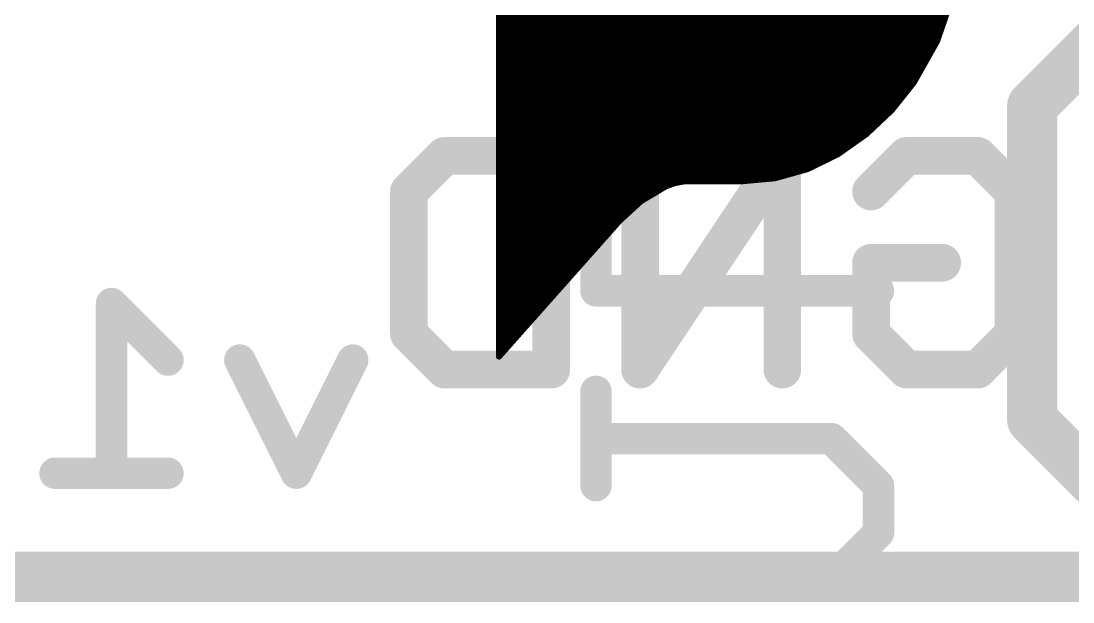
# Model space of a CAD drawing. Extents: x -98 to 13, y 0 to 18.
# Drawn here: x 6.066 to 10.325, y -0.102 to 2.248 of the extents above; entities that cross this region are included whole.
import ezdxf

# ---------------------------------------------------------------- set-up
doc = ezdxf.new("R2010")
doc.units = 0
for name, color, linetype in [('1', 12, 'CONTINUOUS'), ('16', 132, 'CONTINUOUS'), ('20', 53, 'CONTINUOUS'), ('21', 53, 'CONTINUOUS'), ('22', 53, 'CONTINUOUS'), ('23', 53, 'CONTINUOUS'), ('25', 253, 'CONTINUOUS')]:
    doc.layers.add(name, color=color, linetype=linetype)

msp = doc.modelspace()

# ---------------------------------------------------------------- linework, layer by layer
at = {"layer": '1', "const_width": 0.2032}
msp.add_lwpolyline([(12.7, 0), (0, 0)], dxfattribs=at)
at = {"layer": '16'}
for points, const_width in [([(6.6607, 0.8767), (6.4319, 1.1055)], 0.127), ([(6.4319, 1.1055), (6.4319, 0.4191)], 0.127), ([(7.1803, 0.4191), (6.9515, 0.8767)], 0.127), ([(7.4091, 0.8767), (7.1803, 0.4191)], 0.127), ([(6.6607, 0.4191), (6.2031, 0.4191)], 0.127), ([(12.7, 0), (0, 0)], 0.2032)]:
    msp.add_lwpolyline(points, dxfattribs=dict(at, const_width=const_width))
at = {"layer": '16', "const_width": 0.0635}
for points in [[(6.4637, 1.1055, 1), (6.4002, 1.1055)], [(6.4544, 1.1279, 1), (6.4095, 1.083)], [(6.9799, 0.8909, 1), (6.9231, 0.8625)], [(7.4375, 0.8625, 1), (7.3807, 0.8909)], [(6.6383, 0.8542, 1), (6.6832, 0.8991)], [(6.2031, 0.4509, 1), (6.2031, 0.3874)], [(6.6607, 0.3874, 1), (6.6607, 0.4509)], [(6.4002, 0.4191, 1), (6.4637, 0.4191)], [(7.1519, 0.4333, 1), (7.2087, 0.4049)], [(7.1519, 0.4049, 1), (7.2087, 0.4333)]]:
    msp.add_lwpolyline(points, format="xyb", dxfattribs=at)
at = {"layer": '20', "const_width": 0.2032}
msp.add_lwpolyline([(0, 0), (12.68, 0)], dxfattribs=at)
at = {"layer": '21'}
for points, const_width in [([(10.16, 1.905), (10.795, 2.54)], 0.2032), ([(8.0011, 2.4079), (8.0011, 0.8915)], 0.0254), ([(9.7747, 2.1671), (9.8375, 2.3495)], 0.0254), ([(8.0011, 2.2606), (9.8069, 2.2606)], 0.0254), ([(8.0011, 2.2352), (9.7981, 2.2352)], 0.0254), ([(8.0011, 2.2098), (9.7894, 2.2098)], 0.0254), ([(8.0011, 2.1844), (9.7806, 2.1844)], 0.0254), ([(9.68, 1.999), (9.7747, 2.1671)], 0.0254), ([(8.0011, 2.159), (9.7701, 2.159)], 0.0254), ([(8.0011, 2.1336), (9.7558, 2.1336)], 0.0254), ([(8.0011, 2.1082), (9.7415, 2.1082)], 0.0254), ([(8.0011, 2.0828), (9.7272, 2.0828)], 0.0254), ([(8.0011, 2.0574), (9.7129, 2.0574)], 0.0254), ([(8.0011, 2.032), (9.6986, 2.032)], 0.0254), ([(8.0011, 2.0066), (9.6843, 2.0066)], 0.0254), ([(9.5916, 1.8883), (9.68, 1.999)], 0.0254), ([(10.16, 0.635), (10.16, 1.905)], 0.2032), ([(8.0011, 1.9812), (9.6658, 1.9812)], 0.0254), ([(8.0011, 1.9558), (9.6455, 1.9558)], 0.0254), ([(8.0011, 1.9304), (9.6252, 1.9304)], 0.0254), ([(8.0011, 1.905), (9.6049, 1.905)], 0.0254), ([(8.0011, 1.8796), (9.5823, 1.8796)], 0.0254), ([(9.4884, 1.7911), (9.5916, 1.8883)], 0.0254), ([(8.0011, 1.8542), (9.5554, 1.8542)], 0.0254), ([(8.0011, 1.8288), (9.5284, 1.8288)], 0.0254), ([(8.0011, 1.8034), (9.5015, 1.8034)], 0.0254), ([(8.0011, 1.778), (9.4699, 1.778)], 0.0254), ([(9.3727, 1.7094), (9.4884, 1.7911)], 0.0254), ([(8.0011, 1.7526), (9.4339, 1.7526)], 0.0254), ([(8.0011, 1.7272), (9.3979, 1.7272)], 0.0254), ([(8.0011, 1.7018), (9.3571, 1.7018)], 0.0254), ([(9.2497, 1.6494), (9.3727, 1.7094)], 0.0254), ([(8.0011, 1.6764), (9.305, 1.6764)], 0.0254), ([(8.0011, 1.651), (9.2529, 1.651)], 0.0254), ([(9.1178, 1.6126), (9.2497, 1.6494)], 0.0254), ([(8.0011, 1.6256), (9.1644, 1.6256)], 0.0254), ([(8.9815, 1.6002), (9.1178, 1.6126)], 0.0254), ([(8.0011, 1.6002), (8.9815, 1.6002)], 0.0254), ([(8.0011, 1.5748), (8.6681, 1.5748)], 0.0254), ([(8.5755, 1.5197), (8.6767, 1.5799)], 0.0254), ([(8.6767, 1.5799), (8.7139, 1.5934)], 0.0254), ([(8.7139, 1.5934), (8.7529, 1.6002)], 0.0254), ([(8.7529, 1.6002), (8.9815, 1.6002)], 0.0254), ([(8.0011, 1.5494), (8.6254, 1.5494)], 0.0254), ([(8.0011, 1.524), (8.5827, 1.524)], 0.0254), ([(8.0011, 1.4986), (8.5524, 1.4986)], 0.0254), ([(8.4887, 1.4402), (8.5755, 1.5197)], 0.0254), ([(8.0011, 1.4732), (8.5247, 1.4732)], 0.0254), ([(8.0011, 1.4478), (8.497, 1.4478)], 0.0254), ([(8.0011, 0.8915), (8.4887, 1.4402)], 0.0254), ([(8.0011, 1.4224), (8.4729, 1.4224)], 0.0254), ([(8.0011, 1.397), (8.4503, 1.397)], 0.0254), ([(8.0011, 1.3716), (8.4277, 1.3716)], 0.0254), ([(8.0011, 1.3462), (8.4052, 1.3462)], 0.0254), ([(8.0011, 1.3208), (8.3826, 1.3208)], 0.0254), ([(8.0011, 1.2954), (8.36, 1.2954)], 0.0254), ([(8.0011, 1.27), (8.3375, 1.27)], 0.0254), ([(8.0011, 1.2446), (8.3149, 1.2446)], 0.0254), ([(8.0011, 1.2192), (8.2923, 1.2192)], 0.0254), ([(8.0011, 1.1938), (8.2697, 1.1938)], 0.0254), ([(8.0011, 1.1684), (8.2472, 1.1684)], 0.0254), ([(8.0011, 1.143), (8.2246, 1.143)], 0.0254), ([(8.0011, 1.1176), (8.202, 1.1176)], 0.0254), ([(8.0011, 1.0922), (8.1795, 1.0922)], 0.0254), ([(8.0011, 1.0668), (8.1569, 1.0668)], 0.0254), ([(8.0011, 1.0414), (8.1343, 1.0414)], 0.0254), ([(8.0011, 1.016), (8.1117, 1.016)], 0.0254), ([(8.0011, 0.9906), (8.0892, 0.9906)], 0.0254), ([(8.0011, 0.9652), (8.0666, 0.9652)], 0.0254), ([(8.0011, 0.9398), (8.044, 0.9398)], 0.0254), ([(8.0011, 0.9144), (8.0214, 0.9144)], 0.0254), ([(10.16, 0.635), (10.795, 0)], 0.2032)]:
    msp.add_lwpolyline(points, dxfattribs=dict(at, const_width=const_width))
for points, const_width in [([(8.0011, 2.267, 1), (8.0011, 2.2543)], 0.0127), ([(9.8069, 2.2543, 1), (9.8069, 2.267)], 0.0127), ([(8.0011, 2.2416, 1), (8.0011, 2.2289)], 0.0127), ([(8.0011, 2.2161, 1), (8.0011, 2.2035)], 0.0127), ([(9.7894, 2.2035, 1), (9.7894, 2.2161)], 0.0127), ([(9.7981, 2.2289, 1), (9.7981, 2.2416)], 0.0127), ([(8.0011, 2.1907, 1), (8.0011, 2.1781)], 0.0127), ([(9.7687, 2.1691, 1), (9.7807, 2.165)], 0.0127), ([(9.7802, 2.164, 1), (9.7691, 2.1702)], 0.0127), ([(9.7806, 2.1781, 1), (9.7806, 2.1907)], 0.0127), ([(8.0011, 2.1654, 1), (8.0011, 2.1527)], 0.0127), ([(8.0011, 2.1399, 1), (8.0011, 2.1273)], 0.0127), ([(9.7558, 2.1273, 1), (9.7558, 2.1399)], 0.0127), ([(9.7701, 2.1527, 1), (9.7701, 2.1654)], 0.0127), ([(8.0011, 2.1145, 1), (8.0011, 2.1019)], 0.0127), ([(8.0011, 2.0892, 1), (8.0011, 2.0765)], 0.0127), ([(9.7272, 2.0765, 1), (9.7272, 2.0892)], 0.0127), ([(9.7415, 2.1019, 1), (9.7415, 2.1145)], 0.0127), ([(8.0011, 2.0637, 1), (8.0011, 2.0511)], 0.0127), ([(8.0011, 2.0383, 1), (8.0011, 2.0257)], 0.0127), ([(9.6986, 2.0257, 1), (9.6986, 2.0383)], 0.0127), ([(9.7129, 2.0511, 1), (9.7129, 2.0637)], 0.0127), ([(8.0011, 2.013, 1), (8.0011, 2.0003)], 0.0127), ([(9.6745, 2.0021, 1), (9.6855, 1.9959)], 0.0127), ([(9.685, 1.995, 1), (9.675, 2.003)], 0.0127), ([(9.6843, 2.0003, 1), (9.6843, 2.013)], 0.0127), ([(10.2108, 1.905, 1), (10.1092, 1.905)], 0.1016), ([(8.0011, 1.9876, 1), (8.0011, 1.9748)], 0.0127), ([(8.0011, 1.9622, 1), (8.0011, 1.9494)], 0.0127), ([(9.6455, 1.9494, 1), (9.6455, 1.9622)], 0.0127), ([(9.6658, 1.9748, 1), (9.6658, 1.9876)], 0.0127), ([(10.1241, 1.9409, 1), (10.1959, 1.8691)], 0.1016), ([(8.0011, 1.9114, 1), (8.0011, 1.8986)], 0.0127), ([(8.0011, 1.9368, 1), (8.0011, 1.9241)], 0.0127), ([(9.6049, 1.8986, 1), (9.6049, 1.9114)], 0.0127), ([(9.6252, 1.9241, 1), (9.6252, 1.9368)], 0.0127), ([(8.0011, 1.886, 1), (8.0011, 1.8733)], 0.0127), ([(9.5823, 1.8733, 1), (9.5823, 1.886)], 0.0127), ([(9.5866, 1.8923, 1), (9.5965, 1.8843)], 0.0127), ([(9.5959, 1.8837, 1), (9.5872, 1.8929)], 0.0127), ([(8.0011, 1.8606, 1), (8.0011, 1.8478)], 0.0127), ([(8.0011, 1.8352, 1), (8.0011, 1.8224)], 0.0127), ([(9.5284, 1.8224, 1), (9.5284, 1.8352)], 0.0127), ([(9.5554, 1.8478, 1), (9.5554, 1.8606)], 0.0127), ([(8.0011, 1.7844, 1), (8.0011, 1.7716)], 0.0127), ([(8.0011, 1.8098, 1), (8.0011, 1.7971)], 0.0127), ([(9.4699, 1.7716, 1), (9.4699, 1.7844)], 0.0127), ([(9.4841, 1.7957, 1), (9.4928, 1.7865)], 0.0127), ([(9.4921, 1.7859, 1), (9.4848, 1.7963)], 0.0127), ([(9.5015, 1.7971, 1), (9.5015, 1.8098)], 0.0127), ([(8.0011, 1.759, 1), (8.0011, 1.7463)], 0.0127), ([(9.4339, 1.7463, 1), (9.4339, 1.759)], 0.0127), ([(8.0011, 1.7336, 1), (8.0011, 1.7208)], 0.0127), ([(8.0011, 1.7082, 1), (8.0011, 1.6954)], 0.0127), ([(9.3571, 1.6954, 1), (9.3571, 1.7082)], 0.0127), ([(9.369, 1.7146, 1), (9.3764, 1.7042)], 0.0127), ([(9.3755, 1.7037, 1), (9.3699, 1.7151)], 0.0127), ([(9.3979, 1.7208, 1), (9.3979, 1.7336)], 0.0127), ([(8.0011, 1.6574, 1), (8.0011, 1.6446)], 0.0127), ([(8.0011, 1.6828, 1), (8.0011, 1.6701)], 0.0127), ([(9.2469, 1.6551, 1), (9.2524, 1.6437)], 0.0127), ([(9.2514, 1.6433, 1), (9.248, 1.6555)], 0.0127), ([(9.2529, 1.6446, 1), (9.2529, 1.6574)], 0.0127), ([(9.305, 1.6701, 1), (9.305, 1.6828)], 0.0127), ([(8.0011, 1.632, 1), (8.0011, 1.6193)], 0.0127), ([(9.1161, 1.6187, 1), (9.1195, 1.6065)], 0.0127), ([(9.1184, 1.6063, 1), (9.1172, 1.6189)], 0.0127), ([(9.1644, 1.6193, 1), (9.1644, 1.632)], 0.0127), ([(8.0011, 1.6066, 1), (8.0011, 1.5938)], 0.0127), ([(8.0011, 1.5812, 1), (8.0011, 1.5684)], 0.0127), ([(8.6681, 1.5684, 1), (8.6681, 1.5812)], 0.0127), ([(8.6745, 1.5859, 1), (8.6789, 1.5739)], 0.0127), ([(8.6799, 1.5744, 1), (8.6735, 1.5854)], 0.0127), ([(8.7128, 1.5996, 1), (8.715, 1.5871)], 0.0127), ([(8.7161, 1.5874, 1), (8.7118, 1.5993)], 0.0127), ([(8.7529, 1.6066, 1), (8.7529, 1.5938)], 0.0127), ([(8.754, 1.5939, 1), (8.7518, 1.6065)], 0.0127), ([(8.9809, 1.6065, 1), (8.9821, 1.5939)], 0.0127), ([(8.9815, 1.5938, 1), (8.9815, 1.6066)], 0.0127), ([(8.9815, 1.5938, 1), (8.9815, 1.6066)], 0.0127), ([(8.0011, 1.5304, 1), (8.0011, 1.5176)], 0.0127), ([(8.0011, 1.5558, 1), (8.0011, 1.5431)], 0.0127), ([(8.5827, 1.5176, 1), (8.5827, 1.5304)], 0.0127), ([(8.6254, 1.5431, 1), (8.6254, 1.5558)], 0.0127), ([(8.0011, 1.505, 1), (8.0011, 1.4923)], 0.0127), ([(8.5524, 1.4923, 1), (8.5524, 1.505)], 0.0127), ([(8.5723, 1.5252, 1), (8.5787, 1.5143)], 0.0127), ([(8.5798, 1.5151, 1), (8.5712, 1.5244)], 0.0127), ([(8.0011, 1.4796, 1), (8.0011, 1.4668)], 0.0127), ([(8.0011, 1.4542, 1), (8.0011, 1.4414)], 0.0127), ([(8.4844, 1.4449, 1), (8.493, 1.4355)], 0.0127), ([(8.4934, 1.436, 1), (8.484, 1.4444)], 0.0127), ([(8.497, 1.4414, 1), (8.497, 1.4542)], 0.0127), ([(8.5247, 1.4668, 1), (8.5247, 1.4796)], 0.0127), ([(8.0011, 1.4034, 1), (8.0011, 1.3906)], 0.0127), ([(8.0011, 1.4288, 1), (8.0011, 1.4161)], 0.0127), ([(8.4503, 1.3906, 1), (8.4503, 1.4034)], 0.0127), ([(8.4729, 1.4161, 1), (8.4729, 1.4288)], 0.0127), ([(8.0011, 1.378, 1), (8.0011, 1.3653)], 0.0127), ([(8.4277, 1.3653, 1), (8.4277, 1.378)], 0.0127), ([(8.0011, 1.3526, 1), (8.0011, 1.3398)], 0.0127), ([(8.0011, 1.3272, 1), (8.0011, 1.3144)], 0.0127), ([(8.3826, 1.3144, 1), (8.3826, 1.3272)], 0.0127), ([(8.4052, 1.3398, 1), (8.4052, 1.3526)], 0.0127), ([(8.0011, 1.2764, 1), (8.0011, 1.2636)], 0.0127), ([(8.0011, 1.3018, 1), (8.0011, 1.2891)], 0.0127), ([(8.3375, 1.2636, 1), (8.3375, 1.2764)], 0.0127), ([(8.36, 1.2891, 1), (8.36, 1.3018)], 0.0127), ([(8.0011, 1.251, 1), (8.0011, 1.2383)], 0.0127), ([(8.3149, 1.2383, 1), (8.3149, 1.251)], 0.0127), ([(8.0011, 1.2256, 1), (8.0011, 1.2128)], 0.0127), ([(8.0011, 1.2002, 1), (8.0011, 1.1874)], 0.0127), ([(8.2697, 1.1874, 1), (8.2697, 1.2002)], 0.0127), ([(8.2923, 1.2128, 1), (8.2923, 1.2256)], 0.0127), ([(8.0011, 1.1494, 1), (8.0011, 1.1366)], 0.0127), ([(8.0011, 1.1748, 1), (8.0011, 1.1621)], 0.0127), ([(8.2246, 1.1366, 1), (8.2246, 1.1494)], 0.0127), ([(8.2472, 1.1621, 1), (8.2472, 1.1748)], 0.0127), ([(8.0011, 1.124, 1), (8.0011, 1.1113)], 0.0127), ([(8.202, 1.1113, 1), (8.202, 1.124)], 0.0127), ([(8.0011, 1.0986, 1), (8.0011, 1.0858)], 0.0127), ([(8.0011, 1.0732, 1), (8.0011, 1.0604)], 0.0127), ([(8.1569, 1.0604, 1), (8.1569, 1.0732)], 0.0127), ([(8.1795, 1.0858, 1), (8.1795, 1.0986)], 0.0127), ([(8.0011, 1.0224, 1), (8.0011, 1.0096)], 0.0127), ([(8.0011, 1.0478, 1), (8.0011, 1.0351)], 0.0127), ([(8.1117, 1.0096, 1), (8.1117, 1.0224)], 0.0127), ([(8.1343, 1.0351, 1), (8.1343, 1.0478)], 0.0127), ([(8.0011, 0.997, 1), (8.0011, 0.9843)], 0.0127), ([(8.0892, 0.9843, 1), (8.0892, 0.997)], 0.0127), ([(8.0011, 0.9716, 1), (8.0011, 0.9589)], 0.0127), ([(8.0011, 0.9462, 1), (8.0011, 0.9335)], 0.0127), ([(8.044, 0.9335, 1), (8.044, 0.9462)], 0.0127), ([(8.0666, 0.9589, 1), (8.0666, 0.9716)], 0.0127), ([(8.0011, 0.9207, 1), (8.0011, 0.9081)], 0.0127), ([(7.9964, 0.8957, 1), (8.0058, 0.8873)], 0.0127), ([(7.9948, 0.8915, 1), (8.0075, 0.8915)], 0.0127), ([(8.0214, 0.9081, 1), (8.0214, 0.9207)], 0.0127), ([(10.1959, 0.6709, 1), (10.1241, 0.5991)], 0.1016), ([(10.1092, 0.635, 1), (10.2108, 0.635)], 0.1016)]:
    msp.add_lwpolyline(points, format="xyb", dxfattribs=dict(at, const_width=const_width))
at = {"layer": '22', "const_width": 0.1524}
for points in [[(7.6365, 1.5585), (7.7806, 1.7025)], [(7.7806, 1.7025), (8.2128, 1.7025)], [(8.2128, 1.7025), (8.2128, 0.8382)], [(9.1483, 1.7025), (8.5721, 0.8382)], [(8.5721, 0.8382), (8.5721, 1.7025)], [(9.1483, 0.8382), (9.1483, 1.7025)], [(9.5076, 1.5585), (9.6516, 1.7025)], [(9.6516, 1.7025), (9.9397, 1.7025)], [(9.9397, 1.7025), (10.0838, 1.5585)], [(7.6365, 0.9823), (7.6365, 1.5585)], [(10.0838, 1.5585), (10.0838, 0.9823)], [(9.5076, 0.9823), (9.5076, 1.2704)], [(9.5076, 1.2704), (9.7957, 1.2704)], [(7.7806, 0.8382), (7.6365, 0.9823)], [(9.6516, 0.8382), (9.5076, 0.9823)], [(10.0838, 0.9823), (9.9397, 0.8382)], [(8.2128, 0.8382), (7.7806, 0.8382)], [(9.9397, 0.8382), (9.6516, 0.8382)]]:
    msp.add_lwpolyline(points, dxfattribs=at)
at = {"layer": '22', "const_width": 0.0762}
for points in [[(7.7806, 1.7406, 1), (7.7806, 1.6644)], [(7.8075, 1.6756, 1), (7.7537, 1.7295)], [(8.2509, 1.7025, 1), (8.1747, 1.7025)], [(8.2128, 1.6644, 1), (8.2128, 1.7406)], [(8.6102, 1.7025, 1), (8.534, 1.7025)], [(9.1864, 1.7025, 1), (9.1102, 1.7025)], [(9.18, 1.6814, 1), (9.1166, 1.7237)], [(9.6516, 1.7406, 1), (9.6516, 1.6644)], [(9.6786, 1.6756, 1), (9.6247, 1.7295)], [(9.9667, 1.7295, 1), (9.9128, 1.6756)], [(9.9397, 1.6644, 1), (9.9397, 1.7406)], [(7.6746, 1.5585, 1), (7.5984, 1.5585)], [(7.6096, 1.5854, 1), (7.6635, 1.5315)], [(9.4806, 1.5854, 1), (9.5345, 1.5315)], [(10.1219, 1.5585, 1), (10.0457, 1.5585)], [(10.0569, 1.5315, 1), (10.1107, 1.5854)], [(9.5457, 1.2704, 1), (9.4695, 1.2704)], [(9.5076, 1.3085, 1), (9.5076, 1.2323)], [(9.7957, 1.2323, 1), (9.7957, 1.3085)], [(7.6635, 1.0092, 1), (7.6096, 0.9553)], [(9.5345, 1.0092, 1), (9.4806, 0.9553)], [(10.1107, 0.9553, 1), (10.0569, 1.0092)], [(7.5984, 0.9823, 1), (7.6746, 0.9823)], [(9.4695, 0.9823, 1), (9.5457, 0.9823)], [(10.0457, 0.9823, 1), (10.1219, 0.9823)], [(7.7806, 0.8763, 1), (7.7806, 0.8001)], [(7.7537, 0.8113, 1), (7.8075, 0.8651)], [(8.2128, 0.8001, 1), (8.2128, 0.8763)], [(8.5404, 0.8593, 1), (8.6038, 0.8171)], [(9.6516, 0.8763, 1), (9.6516, 0.8001)], [(9.6247, 0.8113, 1), (9.6786, 0.8651)], [(9.9128, 0.8651, 1), (9.9667, 0.8113)], [(9.9397, 0.8001, 1), (9.9397, 0.8763)], [(8.1747, 0.8382, 1), (8.2509, 0.8382)], [(8.534, 0.8382, 1), (8.6102, 0.8382)], [(9.1102, 0.8382, 1), (9.1864, 0.8382)]]:
    msp.add_lwpolyline(points, format="xyb", dxfattribs=at)
at = {"layer": '23'}
msp.add_point((8.001, 0.889), dxfattribs=at)
at = {"layer": '25', "const_width": 0.127}
for points in [[(8.3937, 1.7287), (8.5844, 1.9193)], [(8.5844, 1.9193), (8.9657, 1.9193)], [(8.9657, 1.9193), (9.1564, 1.7287)], [(8.3937, 1.1567), (8.3937, 1.7287)], [(9.1564, 1.7287), (9.1564, 1.1567)], [(9.5377, 1.1567), (8.3937, 1.1567)], [(8.3937, 0.3686), (8.3937, 0.75)], [(9.347, 0.5593), (8.3937, 0.5593)], [(9.5377, 0.3686), (9.347, 0.5593)], [(9.5377, 0.178), (9.5377, 0.3686)], [(9.347, -0.0127), (9.5377, 0.178)]]:
    msp.add_lwpolyline(points, dxfattribs=at)
at = {"layer": '25', "const_width": 0.0635}
for points in [[(8.5844, 1.9511, 1), (8.5844, 1.8876)], [(8.6068, 1.8969, 1), (8.5619, 1.9418)], [(8.9882, 1.9418, 1), (8.9433, 1.8969)], [(8.9657, 1.8876, 1), (8.9657, 1.9511)], [(8.4255, 1.7287, 1), (8.362, 1.7287)], [(9.1881, 1.7287, 1), (9.1246, 1.7287)], [(8.3713, 1.7511, 1), (8.4162, 1.7062)], [(9.1339, 1.7062, 1), (9.1788, 1.7511)], [(8.3937, 1.1884, 1), (8.3937, 1.1249)], [(9.5377, 1.1249, 1), (9.5377, 1.1884)], [(8.362, 1.1567, 1), (8.4255, 1.1567)], [(9.1246, 1.1567, 1), (9.1881, 1.1567)], [(8.4255, 0.75, 1), (8.362, 0.75)], [(8.3937, 0.591, 1), (8.3937, 0.5275)], [(9.3695, 0.5817, 1), (9.3246, 0.5368)], [(9.347, 0.5275, 1), (9.347, 0.591)], [(9.5695, 0.3686, 1), (9.506, 0.3686)], [(8.362, 0.3686, 1), (8.4255, 0.3686)], [(9.5152, 0.3462, 1), (9.5602, 0.3911)], [(9.5602, 0.1555, 1), (9.5152, 0.2004)], [(9.506, 0.178, 1), (9.5695, 0.178)], [(9.3246, 0.0098, 1), (9.3695, -0.0352)]]:
    msp.add_lwpolyline(points, format="xyb", dxfattribs=at)

doc.saveas('drawing.dxf')
